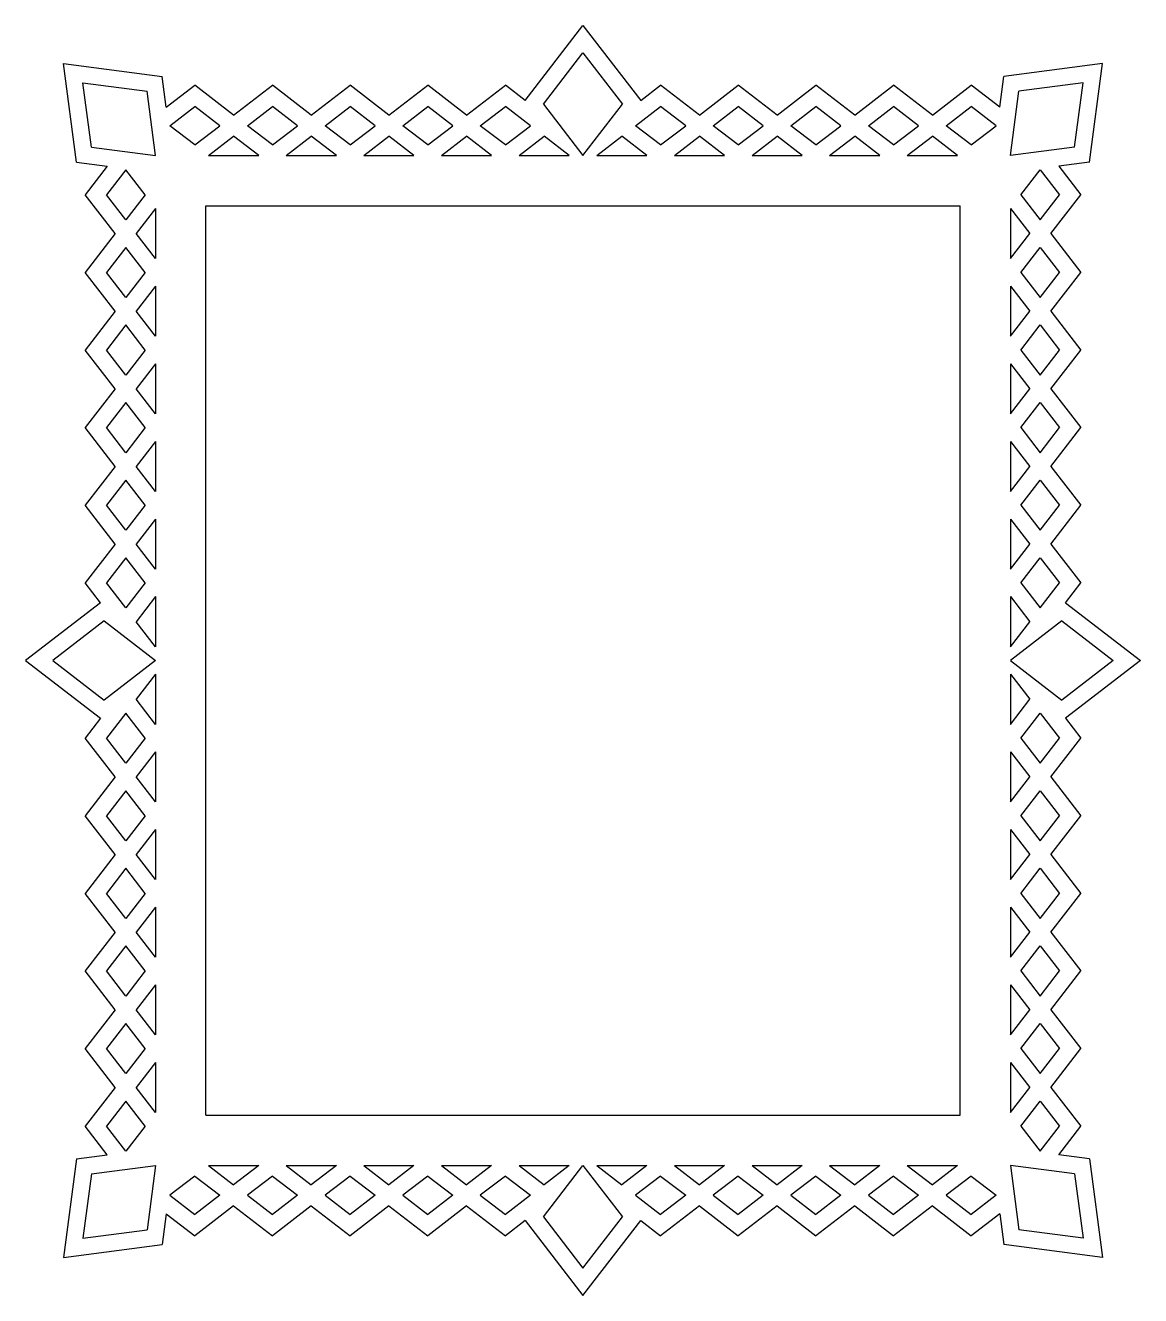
# Model space of a CAD drawing. Extents: x -993 to -416, y -72 to 243.
# Drawn here: x -849.9 to -717, y 88.3 to 239.6 of the extents above; entities that cross this region are included whole.
import ezdxf

# ---------------------------------------------------------------- set-up
doc = ezdxf.new("R2010")
doc.units = 0
doc.layers.get('0').update_dxf_attribs({"linetype": 'CONTINUOUS'})

msp = doc.modelspace()

# ---------------------------------------------------------------- linework, layer by layer
for p, q in [((-790.312952, 230.685398), (-783.423541, 239.62923)), ((-783.423541, 239.62923), (-776.53413, 230.685398)), ((-788.136075, 230.234029), (-783.423541, 236.351839)), ((-783.423541, 236.351839), (-778.711008, 230.234029)), ((-843.786701, 223.324762), (-845.312709, 235.085574)), ((-845.312709, 235.085574), (-833.551897, 233.559566)), ((-721.534373, 235.085574), (-733.295185, 233.559566)), ((-723.060381, 223.324762), (-721.534373, 235.085574)), ((-833.074687, 229.88175), (-833.551897, 233.559566)), ((-733.772395, 229.88175), (-733.295185, 233.559566)), ((-842.995244, 232.768109), (-835.337035, 231.774428)), ((-842.001564, 225.109899), (-842.995244, 232.768109)), ((-834.343354, 224.116219), (-835.337035, 231.774428)), ((-833.074687, 229.88175), (-829.671259, 232.503402)), ((-825.046487, 228.940952), (-829.671259, 232.503402)), ((-825.046487, 228.940952), (-820.421715, 232.503402)), ((-815.796944, 228.940952), (-820.421715, 232.503402)), ((-815.796944, 228.940952), (-811.172172, 232.503402)), ((-806.5474, 228.940952), (-811.172172, 232.503402)), ((-806.5474, 228.940952), (-801.922628, 232.503402)), ((-797.297856, 228.940952), (-801.922628, 232.503402)), ((-797.297856, 228.940952), (-792.673085, 232.503402)), ((-790.312952, 230.685398), (-792.673085, 232.503402)), ((-776.53413, 230.685398), (-774.173998, 232.503402)), ((-769.549226, 228.940952), (-774.173998, 232.503402)), ((-769.549226, 228.940952), (-764.924454, 232.503402)), ((-760.299682, 228.940952), (-764.924454, 232.503402)), ((-760.299682, 228.940952), (-755.67491, 232.503402)), ((-751.050139, 228.940952), (-755.67491, 232.503402)), ((-751.050139, 228.940952), (-746.425367, 232.503402)), ((-741.800595, 228.940952), (-746.425367, 232.503402)), ((-741.800595, 228.940952), (-737.175823, 232.503402)), ((-733.772395, 229.88175), (-737.175823, 232.503402)), ((-732.503728, 224.116219), (-731.510048, 231.774428)), ((-723.851838, 232.768109), (-731.510048, 231.774428)), ((-724.845519, 225.109899), (-723.851838, 232.768109)), ((-788.136075, 230.234029), (-783.423541, 224.116219)), ((-783.423541, 224.116219), (-778.711008, 230.234029)), ((-832.657335, 227.678669), (-829.671259, 229.978836)), ((-826.685183, 227.678669), (-829.671259, 229.978836)), ((-823.407792, 227.678669), (-820.421715, 229.978836)), ((-817.435639, 227.678669), (-820.421715, 229.978836)), ((-814.158248, 227.678669), (-811.172172, 229.978836)), ((-808.186095, 227.678669), (-811.172172, 229.978836)), ((-804.908705, 227.678669), (-801.922628, 229.978836)), ((-798.936552, 227.678669), (-801.922628, 229.978836)), ((-795.659161, 227.678669), (-792.673085, 229.978836)), ((-789.687008, 227.678669), (-792.673085, 229.978836)), ((-777.160074, 227.678669), (-774.173998, 229.978836)), ((-771.187921, 227.678669), (-774.173998, 229.978836)), ((-767.91053, 227.678669), (-764.924454, 229.978836)), ((-761.938378, 227.678669), (-764.924454, 229.978836)), ((-758.660987, 227.678669), (-755.67491, 229.978836)), ((-752.688834, 227.678669), (-755.67491, 229.978836)), ((-749.411443, 227.678669), (-746.425367, 229.978836)), ((-743.43929, 227.678669), (-746.425367, 229.978836)), ((-740.1619, 227.678669), (-737.175823, 229.978836)), ((-734.189747, 227.678669), (-737.175823, 229.978836)), ((-829.671259, 225.378502), (-832.657335, 227.678669)), ((-829.671259, 225.378502), (-826.685183, 227.678669)), ((-820.421715, 225.378502), (-823.407792, 227.678669)), ((-820.421715, 225.378502), (-817.435639, 227.678669)), ((-811.172172, 225.378502), (-814.158248, 227.678669)), ((-811.172172, 225.378502), (-808.186095, 227.678669)), ((-801.922628, 225.378502), (-804.908705, 227.678669)), ((-801.922628, 225.378502), (-798.936552, 227.678669)), ((-792.673085, 225.378502), (-795.659161, 227.678669)), ((-792.673085, 225.378502), (-789.687008, 227.678669)), ((-774.173998, 225.378502), (-777.160074, 227.678669)), ((-774.173998, 225.378502), (-771.187921, 227.678669)), ((-764.924454, 225.378502), (-767.91053, 227.678669)), ((-764.924454, 225.378502), (-761.938378, 227.678669)), ((-755.67491, 225.378502), (-758.660987, 227.678669)), ((-755.67491, 225.378502), (-752.688834, 227.678669)), ((-746.425367, 225.378502), (-749.411443, 227.678669)), ((-746.425367, 225.378502), (-743.43929, 227.678669)), ((-737.175823, 225.378502), (-740.1619, 227.678669)), ((-737.175823, 225.378502), (-734.189747, 227.678669)), ((-828.032564, 224.116219), (-825.046487, 226.416386)), ((-822.060411, 224.116219), (-825.046487, 226.416386)), ((-818.78302, 224.116219), (-815.796944, 226.416386)), ((-812.810867, 224.116219), (-815.796944, 226.416386)), ((-809.533476, 224.116219), (-806.5474, 226.416386)), ((-803.561324, 224.116219), (-806.5474, 226.416386)), ((-800.283933, 224.116219), (-797.297856, 226.416386)), ((-794.31178, 224.116219), (-797.297856, 226.416386)), ((-791.034389, 224.116219), (-788.048313, 226.416386)), ((-785.062236, 224.116219), (-788.048313, 226.416386)), ((-781.784846, 224.116219), (-778.798769, 226.416386)), ((-775.812693, 224.116219), (-778.798769, 226.416386)), ((-772.535302, 224.116219), (-769.549226, 226.416386)), ((-766.563149, 224.116219), (-769.549226, 226.416386)), ((-763.285759, 224.116219), (-760.299682, 226.416386)), ((-757.313606, 224.116219), (-760.299682, 226.416386)), ((-754.036215, 224.116219), (-751.050139, 226.416386)), ((-748.064062, 224.116219), (-751.050139, 226.416386)), ((-744.786671, 224.116219), (-741.800595, 226.416386)), ((-738.814519, 224.116219), (-741.800595, 226.416386)), ((-842.001564, 225.109899), (-834.343354, 224.116219)), ((-828.032564, 224.116219), (-822.060411, 224.116219)), ((-818.78302, 224.116219), (-812.810867, 224.116219)), ((-809.533476, 224.116219), (-803.561324, 224.116219)), ((-800.283933, 224.116219), (-794.31178, 224.116219)), ((-791.034389, 224.116219), (-785.062236, 224.116219)), ((-781.784846, 224.116219), (-775.812693, 224.116219)), ((-772.535302, 224.116219), (-766.563149, 224.116219)), ((-763.285759, 224.116219), (-757.313606, 224.116219)), ((-754.036215, 224.116219), (-748.064062, 224.116219)), ((-744.786671, 224.116219), (-738.814519, 224.116219)), ((-724.845519, 225.109899), (-732.503728, 224.116219)), ((-843.786701, 223.324762), (-840.108885, 222.847552)), ((-840.108885, 222.847552), (-842.730537, 219.444124)), ((-723.060381, 223.324762), (-726.738197, 222.847552)), ((-726.738197, 222.847552), (-724.116545, 219.444124)), ((-837.905804, 222.4302), (-840.205971, 219.444124)), ((-835.605637, 219.444124), (-837.905804, 222.4302)), ((-731.241445, 219.444124), (-728.941278, 222.4302)), ((-728.941278, 222.4302), (-726.641111, 219.444124)), ((-839.168087, 214.819352), (-842.730537, 219.444124)), ((-837.905804, 216.458047), (-840.205971, 219.444124)), ((-835.605637, 219.444124), (-837.905804, 216.458047)), ((-828.343354, 218.116219), (-738.503728, 218.116219)), ((-828.343354, 109.777506), (-828.343354, 218.116219)), ((-738.503728, 109.777506), (-738.503728, 218.116219)), ((-731.241445, 219.444124), (-728.941278, 216.458047)), ((-728.941278, 216.458047), (-726.641111, 219.444124)), ((-727.678995, 214.819352), (-724.116545, 219.444124)), ((-834.343354, 217.805428), (-836.643521, 214.819352)), ((-834.343354, 217.805428), (-834.343354, 211.833276)), ((-732.503728, 217.805428), (-730.203561, 214.819352)), ((-732.503728, 217.805428), (-732.503728, 211.833276)), ((-839.168087, 214.819352), (-842.730537, 210.19458)), ((-834.343354, 211.833276), (-836.643521, 214.819352)), ((-732.503728, 211.833276), (-730.203561, 214.819352)), ((-727.678995, 214.819352), (-724.116545, 210.19458)), ((-837.905804, 213.180657), (-840.205971, 210.19458)), ((-835.605637, 210.19458), (-837.905804, 213.180657)), ((-731.241445, 210.19458), (-728.941278, 213.180657)), ((-728.941278, 213.180657), (-726.641111, 210.19458)), ((-839.168087, 205.569808), (-842.730537, 210.19458)), ((-837.905804, 207.208504), (-840.205971, 210.19458)), ((-835.605637, 210.19458), (-837.905804, 207.208504)), ((-731.241445, 210.19458), (-728.941278, 207.208504)), ((-728.941278, 207.208504), (-726.641111, 210.19458)), ((-727.678995, 205.569808), (-724.116545, 210.19458)), ((-834.343354, 208.555885), (-836.643521, 205.569808)), ((-834.343354, 208.555885), (-834.343354, 202.583732)), ((-732.503728, 208.555885), (-732.503728, 202.583732)), ((-732.503728, 208.555885), (-730.203561, 205.569808)), ((-839.168087, 205.569808), (-842.730537, 200.945037)), ((-834.343354, 202.583732), (-836.643521, 205.569808)), ((-732.503728, 202.583732), (-730.203561, 205.569808)), ((-727.678995, 205.569808), (-724.116545, 200.945037)), ((-837.905804, 203.931113), (-840.205971, 200.945037)), ((-835.605637, 200.945037), (-837.905804, 203.931113)), ((-731.241445, 200.945037), (-728.941278, 203.931113)), ((-728.941278, 203.931113), (-726.641111, 200.945037)), ((-839.168087, 196.320265), (-842.730537, 200.945037)), ((-837.905804, 197.95896), (-840.205971, 200.945037)), ((-835.605637, 200.945037), (-837.905804, 197.95896)), ((-731.241445, 200.945037), (-728.941278, 197.95896)), ((-728.941278, 197.95896), (-726.641111, 200.945037)), ((-727.678995, 196.320265), (-724.116545, 200.945037)), ((-834.343354, 199.306341), (-836.643521, 196.320265)), ((-834.343354, 199.306341), (-834.343354, 193.334188)), ((-732.503728, 199.306341), (-732.503728, 193.334188)), ((-732.503728, 199.306341), (-730.203561, 196.320265)), ((-839.168087, 196.320265), (-842.730537, 191.695493)), ((-834.343354, 193.334188), (-836.643521, 196.320265)), ((-732.503728, 193.334188), (-730.203561, 196.320265)), ((-727.678995, 196.320265), (-724.116545, 191.695493)), ((-837.905804, 194.681569), (-840.205971, 191.695493)), ((-835.605637, 191.695493), (-837.905804, 194.681569)), ((-731.241445, 191.695493), (-728.941278, 194.681569)), ((-728.941278, 194.681569), (-726.641111, 191.695493)), ((-839.168087, 187.070721), (-842.730537, 191.695493)), ((-837.905804, 188.709417), (-840.205971, 191.695493)), ((-835.605637, 191.695493), (-837.905804, 188.709417)), ((-731.241445, 191.695493), (-728.941278, 188.709417)), ((-728.941278, 188.709417), (-726.641111, 191.695493)), ((-727.678995, 187.070721), (-724.116545, 191.695493)), ((-834.343354, 190.056798), (-836.643521, 187.070721)), ((-834.343354, 190.056798), (-834.343354, 184.084645)), ((-732.503728, 190.056798), (-730.203561, 187.070721)), ((-732.503728, 190.056798), (-732.503728, 184.084645)), ((-839.168087, 187.070721), (-842.730537, 182.445949)), ((-834.343354, 184.084645), (-836.643521, 187.070721)), ((-732.503728, 184.084645), (-730.203561, 187.070721)), ((-727.678995, 187.070721), (-724.116545, 182.445949)), ((-837.905804, 185.432026), (-840.205971, 182.445949)), ((-835.605637, 182.445949), (-837.905804, 185.432026)), ((-731.241445, 182.445949), (-728.941278, 185.432026)), ((-728.941278, 185.432026), (-726.641111, 182.445949)), ((-839.168087, 177.821178), (-842.730537, 182.445949)), ((-837.905804, 179.459873), (-840.205971, 182.445949)), ((-835.605637, 182.445949), (-837.905804, 179.459873)), ((-731.241445, 182.445949), (-728.941278, 179.459873)), ((-728.941278, 179.459873), (-726.641111, 182.445949)), ((-727.678995, 177.821178), (-724.116545, 182.445949)), ((-834.343354, 180.807254), (-836.643521, 177.821178)), ((-834.343354, 180.807254), (-834.343354, 174.835101)), ((-732.503728, 180.807254), (-730.203561, 177.821178)), ((-732.503728, 180.807254), (-732.503728, 174.835101)), ((-839.168087, 177.821178), (-842.730537, 173.196406)), ((-834.343354, 174.835101), (-836.643521, 177.821178)), ((-732.503728, 174.835101), (-730.203561, 177.821178)), ((-727.678995, 177.821178), (-724.116545, 173.196406)), ((-837.905804, 176.182482), (-840.205971, 173.196406)), ((-835.605637, 173.196406), (-837.905804, 176.182482)), ((-731.241445, 173.196406), (-728.941278, 176.182482)), ((-728.941278, 176.182482), (-726.641111, 173.196406)), ((-840.912533, 170.836273), (-842.730537, 173.196406)), ((-837.905804, 170.210329), (-840.205971, 173.196406)), ((-835.605637, 173.196406), (-837.905804, 170.210329)), ((-731.241445, 173.196406), (-728.941278, 170.210329)), ((-728.941278, 170.210329), (-726.641111, 173.196406)), ((-725.934549, 170.836273), (-724.116545, 173.196406)), ((-834.343354, 171.55771), (-836.643521, 168.571634)), ((-834.343354, 171.55771), (-834.343354, 165.585558)), ((-732.503728, 171.55771), (-732.503728, 165.585558)), ((-732.503728, 171.55771), (-730.203561, 168.571634)), ((-840.912533, 170.836273), (-849.856365, 163.946862)), ((-725.934549, 170.836273), (-716.990717, 163.946862)), ((-840.461164, 168.659396), (-846.578974, 163.946862)), ((-840.461164, 168.659396), (-834.343354, 163.946862)), ((-834.343354, 165.585558), (-836.643521, 168.571634)), ((-726.385918, 168.659396), (-732.503728, 163.946862)), ((-732.503728, 165.585558), (-730.203561, 168.571634)), ((-726.385918, 168.659396), (-720.268108, 163.946862)), ((-849.856365, 163.946862), (-840.912533, 157.057451)), ((-846.578974, 163.946862), (-840.461164, 159.234329)), ((-834.343354, 163.946862), (-840.461164, 159.234329)), ((-732.503728, 163.946862), (-726.385918, 159.234329)), ((-720.268108, 163.946862), (-726.385918, 159.234329)), ((-716.990717, 163.946862), (-725.934549, 157.057451)), ((-834.343354, 162.308167), (-836.643521, 159.32209)), ((-834.343354, 162.308167), (-834.343354, 156.336014)), ((-732.503728, 162.308167), (-730.203561, 159.32209)), ((-732.503728, 162.308167), (-732.503728, 156.336014)), ((-834.343354, 156.336014), (-836.643521, 159.32209)), ((-732.503728, 156.336014), (-730.203561, 159.32209)), ((-837.905804, 157.683395), (-840.205971, 154.697319)), ((-835.605637, 154.697319), (-837.905804, 157.683395)), ((-731.241445, 154.697319), (-728.941278, 157.683395)), ((-728.941278, 157.683395), (-726.641111, 154.697319)), ((-840.912533, 157.057451), (-842.730537, 154.697319)), ((-725.934549, 157.057451), (-724.116545, 154.697319)), ((-839.168087, 150.072547), (-842.730537, 154.697319)), ((-837.905804, 151.711242), (-840.205971, 154.697319)), ((-835.605637, 154.697319), (-837.905804, 151.711242)), ((-731.241445, 154.697319), (-728.941278, 151.711242)), ((-728.941278, 151.711242), (-726.641111, 154.697319)), ((-727.678995, 150.072547), (-724.116545, 154.697319)), ((-834.343354, 153.058623), (-836.643521, 150.072547)), ((-834.343354, 153.058623), (-834.343354, 147.08647)), ((-732.503728, 153.058623), (-730.203561, 150.072547)), ((-732.503728, 153.058623), (-732.503728, 147.08647)), ((-839.168087, 150.072547), (-842.730537, 145.447775)), ((-834.343354, 147.08647), (-836.643521, 150.072547)), ((-732.503728, 147.08647), (-730.203561, 150.072547)), ((-727.678995, 150.072547), (-724.116545, 145.447775)), ((-837.905804, 148.433851), (-840.205971, 145.447775)), ((-835.605637, 145.447775), (-837.905804, 148.433851)), ((-731.241445, 145.447775), (-728.941278, 148.433851)), ((-728.941278, 148.433851), (-726.641111, 145.447775)), ((-839.168087, 140.823003), (-842.730537, 145.447775)), ((-837.905804, 142.461699), (-840.205971, 145.447775)), ((-835.605637, 145.447775), (-837.905804, 142.461699)), ((-731.241445, 145.447775), (-728.941278, 142.461699)), ((-728.941278, 142.461699), (-726.641111, 145.447775)), ((-727.678995, 140.823003), (-724.116545, 145.447775)), ((-834.343354, 143.80908), (-836.643521, 140.823003)), ((-834.343354, 143.80908), (-834.343354, 137.836927)), ((-732.503728, 143.80908), (-730.203561, 140.823003)), ((-732.503728, 143.80908), (-732.503728, 137.836927)), ((-839.168087, 140.823003), (-842.730537, 136.198231)), ((-834.343354, 137.836927), (-836.643521, 140.823003)), ((-732.503728, 137.836927), (-730.203561, 140.823003)), ((-727.678995, 140.823003), (-724.116545, 136.198231)), ((-837.905804, 139.184308), (-840.205971, 136.198231)), ((-835.605637, 136.198231), (-837.905804, 139.184308)), ((-731.241445, 136.198231), (-728.941278, 139.184308)), ((-728.941278, 139.184308), (-726.641111, 136.198231)), ((-839.168087, 131.57346), (-842.730537, 136.198231)), ((-837.905804, 133.212155), (-840.205971, 136.198231)), ((-835.605637, 136.198231), (-837.905804, 133.212155)), ((-731.241445, 136.198231), (-728.941278, 133.212155)), ((-728.941278, 133.212155), (-726.641111, 136.198231)), ((-727.678995, 131.57346), (-724.116545, 136.198231)), ((-834.343354, 134.559536), (-836.643521, 131.57346)), ((-834.343354, 134.559536), (-834.343354, 128.587383)), ((-732.503728, 134.559536), (-732.503728, 128.587383)), ((-732.503728, 134.559536), (-730.203561, 131.57346)), ((-839.168087, 131.57346), (-842.730537, 126.948688)), ((-834.343354, 128.587383), (-836.643521, 131.57346)), ((-732.503728, 128.587383), (-730.203561, 131.57346)), ((-727.678995, 131.57346), (-724.116545, 126.948688)), ((-837.905804, 129.934764), (-840.205971, 126.948688)), ((-835.605637, 126.948688), (-837.905804, 129.934764)), ((-731.241445, 126.948688), (-728.941278, 129.934764)), ((-728.941278, 129.934764), (-726.641111, 126.948688)), ((-839.168087, 122.323916), (-842.730537, 126.948688)), ((-837.905804, 123.962611), (-840.205971, 126.948688)), ((-835.605637, 126.948688), (-837.905804, 123.962611)), ((-731.241445, 126.948688), (-728.941278, 123.962611)), ((-728.941278, 123.962611), (-726.641111, 126.948688)), ((-727.678995, 122.323916), (-724.116545, 126.948688)), ((-834.343354, 125.309992), (-836.643521, 122.323916)), ((-834.343354, 125.309992), (-834.343354, 119.33784)), ((-732.503728, 125.309992), (-732.503728, 119.33784)), ((-732.503728, 125.309992), (-730.203561, 122.323916)), ((-839.168087, 122.323916), (-842.730537, 117.699144)), ((-834.343354, 119.33784), (-836.643521, 122.323916)), ((-732.503728, 119.33784), (-730.203561, 122.323916)), ((-727.678995, 122.323916), (-724.116545, 117.699144)), ((-837.905804, 120.685221), (-840.205971, 117.699144)), ((-835.605637, 117.699144), (-837.905804, 120.685221)), ((-731.241445, 117.699144), (-728.941278, 120.685221)), ((-728.941278, 120.685221), (-726.641111, 117.699144)), ((-839.168087, 113.074373), (-842.730537, 117.699144)), ((-837.905804, 114.713068), (-840.205971, 117.699144)), ((-835.605637, 117.699144), (-837.905804, 114.713068)), ((-731.241445, 117.699144), (-728.941278, 114.713068)), ((-728.941278, 114.713068), (-726.641111, 117.699144)), ((-727.678995, 113.074373), (-724.116545, 117.699144)), ((-834.343354, 116.060449), (-836.643521, 113.074373)), ((-834.343354, 116.060449), (-834.343354, 110.088296)), ((-732.503728, 116.060449), (-730.203561, 113.074373)), ((-732.503728, 116.060449), (-732.503728, 110.088296)), ((-839.168087, 113.074373), (-842.730537, 108.449601)), ((-834.343354, 110.088296), (-836.643521, 113.074373)), ((-732.503728, 110.088296), (-730.203561, 113.074373)), ((-727.678995, 113.074373), (-724.116545, 108.449601)), ((-837.905804, 111.435677), (-840.205971, 108.449601)), ((-835.605637, 108.449601), (-837.905804, 111.435677)), ((-731.241445, 108.449601), (-728.941278, 111.435677)), ((-728.941278, 111.435677), (-726.641111, 108.449601)), ((-828.343354, 109.777506), (-738.503728, 109.777506)), ((-840.108885, 105.046173), (-842.730537, 108.449601)), ((-837.905804, 105.463524), (-840.205971, 108.449601)), ((-835.605637, 108.449601), (-837.905804, 105.463524)), ((-731.241445, 108.449601), (-728.941278, 105.463524)), ((-728.941278, 105.463524), (-726.641111, 108.449601)), ((-726.738197, 105.046173), (-724.116545, 108.449601)), ((-843.786701, 104.568963), (-845.312709, 92.80815)), ((-843.786701, 104.568963), (-840.108885, 105.046173)), ((-723.060381, 104.568963), (-726.738197, 105.046173)), ((-723.060381, 104.568963), (-721.534373, 92.80815)), ((-842.001564, 102.783825), (-834.343354, 103.777506)), ((-834.343354, 103.777506), (-835.337035, 96.119296)), ((-828.032564, 103.777506), (-822.060411, 103.777506)), ((-828.032564, 103.777506), (-825.046487, 101.477338)), ((-822.060411, 103.777506), (-825.046487, 101.477338)), ((-818.78302, 103.777506), (-815.796944, 101.477338)), ((-818.78302, 103.777506), (-812.810867, 103.777506)), ((-812.810867, 103.777506), (-815.796944, 101.477338)), ((-809.533476, 103.777506), (-806.5474, 101.477338)), ((-809.533476, 103.777506), (-803.561324, 103.777506)), ((-803.561324, 103.777506), (-806.5474, 101.477338)), ((-800.283933, 103.777506), (-794.31178, 103.777506)), ((-800.283933, 103.777506), (-797.297856, 101.477338)), ((-794.31178, 103.777506), (-797.297856, 101.477338)), ((-791.034389, 103.777506), (-788.048313, 101.477338)), ((-791.034389, 103.777506), (-785.062236, 103.777506)), ((-788.136075, 97.659696), (-783.423541, 103.777506)), ((-785.062236, 103.777506), (-788.048313, 101.477338)), ((-783.423541, 103.777506), (-778.711008, 97.659696)), ((-781.784846, 103.777506), (-778.798769, 101.477338)), ((-781.784846, 103.777506), (-775.812693, 103.777506)), ((-775.812693, 103.777506), (-778.798769, 101.477338)), ((-772.535302, 103.777506), (-769.549226, 101.477338)), ((-772.535302, 103.777506), (-766.563149, 103.777506)), ((-766.563149, 103.777506), (-769.549226, 101.477338)), ((-763.285759, 103.777506), (-760.299682, 101.477338)), ((-763.285759, 103.777506), (-757.313606, 103.777506)), ((-757.313606, 103.777506), (-760.299682, 101.477338)), ((-754.036215, 103.777506), (-748.064062, 103.777506)), ((-754.036215, 103.777506), (-751.050139, 101.477338)), ((-748.064062, 103.777506), (-751.050139, 101.477338)), ((-744.786671, 103.777506), (-738.814519, 103.777506)), ((-744.786671, 103.777506), (-741.800595, 101.477338)), ((-738.814519, 103.777506), (-741.800595, 101.477338)), ((-724.845519, 102.783825), (-732.503728, 103.777506)), ((-732.503728, 103.777506), (-731.510048, 96.119296)), ((-842.001564, 102.783825), (-842.995244, 95.125616)), ((-829.671259, 102.515223), (-832.657335, 100.215056)), ((-829.671259, 102.515223), (-826.685183, 100.215056)), ((-820.421715, 102.515223), (-823.407792, 100.215056)), ((-820.421715, 102.515223), (-817.435639, 100.215056)), ((-811.172172, 102.515223), (-814.158248, 100.215056)), ((-811.172172, 102.515223), (-808.186095, 100.215056)), ((-801.922628, 102.515223), (-804.908705, 100.215056)), ((-801.922628, 102.515223), (-798.936552, 100.215056)), ((-792.673085, 102.515223), (-795.659161, 100.215056)), ((-792.673085, 102.515223), (-789.687008, 100.215056)), ((-774.173998, 102.515223), (-777.160074, 100.215056)), ((-774.173998, 102.515223), (-771.187921, 100.215056)), ((-764.924454, 102.515223), (-767.91053, 100.215056)), ((-764.924454, 102.515223), (-761.938378, 100.215056)), ((-755.67491, 102.515223), (-758.660987, 100.215056)), ((-755.67491, 102.515223), (-752.688834, 100.215056)), ((-746.425367, 102.515223), (-749.411443, 100.215056)), ((-746.425367, 102.515223), (-743.43929, 100.215056)), ((-737.175823, 102.515223), (-740.1619, 100.215056)), ((-737.175823, 102.515223), (-734.189747, 100.215056)), ((-724.845519, 102.783825), (-723.851838, 95.125616)), ((-832.657335, 100.215056), (-829.671259, 97.914888)), ((-826.685183, 100.215056), (-829.671259, 97.914888)), ((-823.407792, 100.215056), (-820.421715, 97.914888)), ((-817.435639, 100.215056), (-820.421715, 97.914888)), ((-814.158248, 100.215056), (-811.172172, 97.914888)), ((-808.186095, 100.215056), (-811.172172, 97.914888)), ((-804.908705, 100.215056), (-801.922628, 97.914888)), ((-798.936552, 100.215056), (-801.922628, 97.914888)), ((-795.659161, 100.215056), (-792.673085, 97.914888)), ((-789.687008, 100.215056), (-792.673085, 97.914888)), ((-777.160074, 100.215056), (-774.173998, 97.914888)), ((-771.187921, 100.215056), (-774.173998, 97.914888)), ((-767.91053, 100.215056), (-764.924454, 97.914888)), ((-761.938378, 100.215056), (-764.924454, 97.914888)), ((-758.660987, 100.215056), (-755.67491, 97.914888)), ((-752.688834, 100.215056), (-755.67491, 97.914888)), ((-749.411443, 100.215056), (-746.425367, 97.914888)), ((-743.43929, 100.215056), (-746.425367, 97.914888)), ((-740.1619, 100.215056), (-737.175823, 97.914888)), ((-734.189747, 100.215056), (-737.175823, 97.914888)), ((-825.046487, 98.952773), (-829.671259, 95.390323)), ((-825.046487, 98.952773), (-820.421715, 95.390323)), ((-815.796944, 98.952773), (-820.421715, 95.390323)), ((-815.796944, 98.952773), (-811.172172, 95.390323)), ((-806.5474, 98.952773), (-811.172172, 95.390323)), ((-806.5474, 98.952773), (-801.922628, 95.390323)), ((-797.297856, 98.952773), (-801.922628, 95.390323)), ((-797.297856, 98.952773), (-792.673085, 95.390323)), ((-769.549226, 98.952773), (-774.173998, 95.390323)), ((-769.549226, 98.952773), (-764.924454, 95.390323)), ((-760.299682, 98.952773), (-764.924454, 95.390323)), ((-760.299682, 98.952773), (-755.67491, 95.390323)), ((-751.050139, 98.952773), (-755.67491, 95.390323)), ((-751.050139, 98.952773), (-746.425367, 95.390323)), ((-741.800595, 98.952773), (-746.425367, 95.390323)), ((-741.800595, 98.952773), (-737.175823, 95.390323)), ((-833.074687, 98.011975), (-833.551897, 94.334159)), ((-833.074687, 98.011975), (-829.671259, 95.390323)), ((-790.312952, 97.208327), (-792.673085, 95.390323)), ((-790.312952, 97.208327), (-783.423541, 88.264495)), ((-788.136075, 97.659696), (-783.423541, 91.541886)), ((-783.423541, 91.541886), (-778.711008, 97.659696)), ((-783.423541, 88.264495), (-776.53413, 97.208327)), ((-776.53413, 97.208327), (-774.173998, 95.390323)), ((-733.772395, 98.011975), (-737.175823, 95.390323)), ((-733.772395, 98.011975), (-733.295185, 94.334159)), ((-842.995244, 95.125616), (-835.337035, 96.119296)), ((-723.851838, 95.125616), (-731.510048, 96.119296)), ((-845.312709, 92.80815), (-833.551897, 94.334159)), ((-721.534373, 92.80815), (-733.295185, 94.334159))]:
    msp.add_line(p, q)

doc.saveas('drawing.dxf')
